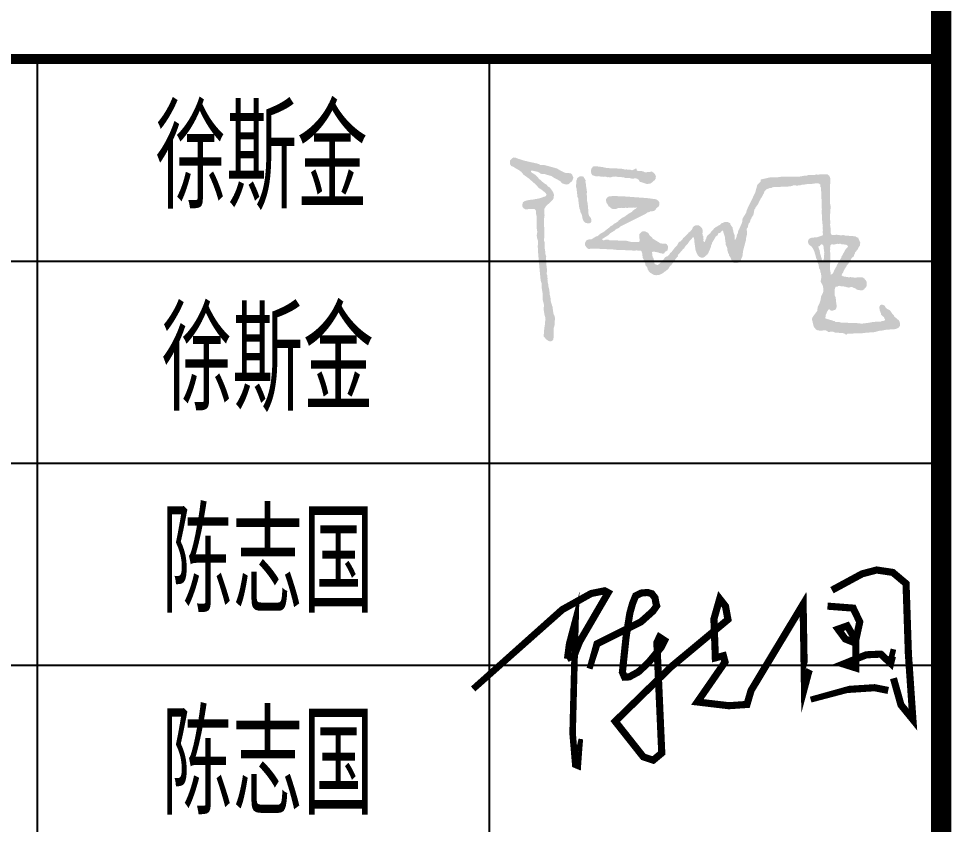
# Model space of a CAD drawing. Extents: x 39560 to 217760, y -140239 to 277665.
# Drawn here: x 152794 to 157410, y -123726 to -119739 of the extents above; entities that cross this region are included whole.
import ezdxf

# ---------------------------------------------------------------- set-up
doc = ezdxf.new("R2010")
doc.units = 0
doc.header["$LTSCALE"] = 1000
doc.header["$MEASUREMENT"] = 0
doc.linetypes.add('CENTERX2', pattern=[4, 2.5, -0.5, 0.5, -0.5])
doc.layers.add('PUB_TITLE', color=4, linetype='Continuous')
doc.styles.add('TSSD_REIN', font='Tssdeng.shx', dxfattribs={"width": 0.7, "oblique": 10, "bigfont": 'hztxt.shx'})

# ---------------------------------------------------------------- blocks, each defined once
blk = doc.blocks.new('A$C79942E48')
at = {"const_width": 25}
for points in [[(1265.8, 632.7), (1371.8, 690.1), (1422.7, 703.4), (1479.1, 695), (1525.7, 655.7), (1533.9, 408.7), (1549.7, 178.9), (1507.9, 230.3), (1481.5, 323.8)], [(1250.3, 576.7), (1340.2, 569.8), (1363.3, 521.4), (1347.2, 447.6), (1312.6, 461.4), (1287.2, 496), (1319.5, 507.5), (1349.2, 456.9), (1349.5, 360), (1305.7, 373.8), (1386.4, 406.1), (1437.1, 408.4), (1471.7, 376.1), (1480.9, 413), (1488.1, 411.2)]]:
    blk.add_lwpolyline(points, dxfattribs=at)
for points in [[(7.6, 286.3, 23, 25, 0), (320.4, 564.7, 25, 25, 0), (421.7, 621.1, 25, 25, 0), (468.7, 630.5, 25, 25, 0), (481, 624, 25, 25, 0), (381.2, 452.6, 25, 25, 0), (363.1, 407.1, 25, 25, 0), (336.3, 391.9, 25, 25, 0)], [(336.3, 391.9, 21, 23, 0), (344.3, 444.7, 23, 23, 0), (366.7, 529.3, 23, 23, 0), (366.7, 529.3, 23, 23, 0), (356.4, 131.1, 23, 23, 0), (363.5, 47.2, 23, 23, 0), (365.8, 20.6, 23, 23, 0), (374.7, 16.9, 23, 23, 0), (378.2, 66.9, 23, 23, 0), (378.2, 66.9, 23, 23, 0)], [(415.9, 357.5, 21, 25, 0), (442.1, 444.7, 25, 25, 0), (538, 492.6, 25, 25, 0), (596.2, 521.7, 25, 25, 0), (638.4, 559.5, 25, 25, 0), (648, 573.4, 25, 25, 0), (651.1, 577.8, 25, 25, 0), (649.1, 584.7, 25, 25, 0), (645.2, 606.2, 25, 25, 0), (633.9, 620.4, 25, 25, 0), (619, 624.6, 25, 25, 0), (596.3, 622.5, 25, 25, 0), (577.6, 613, 25, 25, 0), (566.6, 586.1, 25, 25, 0), (557.1, 552.1, 25, 25, 0), (549.6, 504.8, 25, 25, 0), (543.7, 466.9, 25, 25, 0), (535, 383.8, 25, 25, 0), (531, 345, 25, 25, 0), (538.6, 327.7, 25, 25, 0), (554.9, 328.6, 25, 25, 0), (586.6, 345.8, 25, 25, 0), (621.9, 378.3, 25, 25, 0), (667.2, 432.6, 25, 25, 0), (679, 456.1, 25, 25, 0), (660.9, 467.9, 25, 25, 0), (651.8, 448.9, 25, 25, 0), (665.1, 149.5, 25, 25, 0), (669, 61.5, 25, 25, 0), (639, 36.6, 25, 25, 0), (604.3, 48.2, 25, 25, 0), (505.8, 172.7, 25, 25, 0), (699.8, 362.2, 25, 25, 0), (873.6, 506.9, 25, 25, 0), (901.1, 529.8, 25, 25, 0), (892.5, 576.4, 25, 25, 0), (872.2, 602.4, 25, 25, 0), (851.9, 531.5, 25, 25, 0), (856.3, 412.9, 25, 25, 0), (856.9, 395.3, 25, 25, 0), (885.2, 402.7, 25, 25, 0), (891, 381, 25, 25, 0), (794, 240.7, 25, 25, 0), (854.8, 233.4, 25, 25, 0), (904.2, 227.6, 25, 25, 0), (967.8, 232, 25, 25, 0), (982.3, 281.2, 25, 25, 0), (1164.7, 583.6, 25, 25, 0), (1169.5, 291.3, 25, 25, 0), (1184.6, 347.6, 25, 25, 0), (1187.8, 354.1, 25, 25, 0)], [(1191.2, 249, 21, 23, 0), (1323.1, 284.7, 25, 25, 0), (1415.3, 290.7, 25, 25, 0), (1463.2, 281, 25, 25, 0)], [(378.2, 66.9, 23, 16, 0), (385.3, 110.9, 3.2, 3.2, 0)]]:
    blk.add_lwpolyline(points, format="xyseb")
blk = doc.blocks.new('12131231')
at = {"linetype": 'CENTERX2'}
h = blk.add_hatch(color=256, dxfattribs=at)
h.dxf.hatch_style = 1
h.paths.add_polyline_path([(106503.5, 29241.9), (106506.3, 29244.7), (106509, 29246.1), (106511.7, 29246.6), (106514.9, 29245.9), (106517.6, 29245.3), (106520.4, 29245.3), (106523.3, 29245.6), (106525.3, 29245.9), (106528.2, 29246.9), (106532.2, 29247.4), (106535.3, 29247.7), (106537.4, 29248.9), (106539.6, 29248.9), (106542.4, 29248.5), (106544.9, 29248.1), (106546.6, 29248.5), (106548.4, 29249.1), (106549.5, 29249.5), (106551.2, 29249.8), (106553.1, 29249.8), (106553.8, 29249.1), (106554.5, 29248.5), (106555.6, 29247.5), (106557.8, 29247.1), (106559.6, 29247.1), (106560.8, 29246.8), (106562.1, 29246.5), (106563.8, 29246.8), (106564.8, 29246.6), (106565.9, 29246.2), (106567.3, 29246.1), (106568.3, 29246.4), (106569.1, 29246.1), (106570.3, 29245.8), (106571.8, 29245.6), (106572.9, 29245.2), (106574.9, 29244.9), (106576.5, 29245.1), (106577.9, 29244.8), (106579, 29244.5), (106581.1, 29244.4), (106581.8, 29244), (106583, 29243.6), (106583.5, 29243.1), (106585.6, 29241.8), (106586.9, 29241.1), (106587.6, 29239.4), (106588.4, 29237.7), (106589.7, 29235.8), (106589.6, 29234), (106588.3, 29231.9), (106582.5, 29226.1), (106578.9, 29222.5), (106575.2, 29215.8), (106572.6, 29211.1), (106570.1, 29206.5), (106567.5, 29201.8), (106565.2, 29197.7), (106563, 29193.6), (106559.9, 29188.1), (106556.8, 29182.5), (106556.5, 29179.6), (106555.5, 29177), (106553.7, 29175.2), (106552.9, 29173.1), (106551.7, 29171.1), (106550.9, 29169.1), (106550.3, 29167.4), (106549.6, 29165.6), (106547.6, 29163.5), (106545.6, 29161.5), (106544.7, 29158.9), (106544.2, 29157.5), (106542.9, 29156.5), (106541.7, 29154.2), (106540.1, 29151.6), (106538.6, 29148.9), (106537.2, 29146.4), (106535.9, 29144.3), (106535.9, 29142.9), (106535, 29142), (106534.4, 29140.4), (106533.9, 29138.8), (106533.8, 29137.4), (106533, 29136.1), (106532.3, 29134.8), (106531.6, 29133.6), (106530.3, 29132.4), (106529.1, 29131.3), (106528.4, 29129.6), (106527.7, 29128.2), (106526.9, 29126.4), (106526.2, 29124.7), (106525.2, 29122.5), (106524.7, 29121.4), (106524.3, 29120.5), (106522.8, 29120), (106522.4, 29119.2), (106521.6, 29117.5), (106521.1, 29116.4), (106520.8, 29114.8), (106520.5, 29113.6), (106519.8, 29112.6), (106519.4, 29111.3), (106518.9, 29109.8), (106518.4, 29108.5), (106517.7, 29107.3), (106517.1, 29106.3), (106517.1, 29105.1), (106517.1, 29104.2), (106516.3, 29103.3), (106515.6, 29102.4), (106514.7, 29101.4), (106513.3, 29101.1), (106511.9, 29100.9), (106510.7, 29100.1), (106509.5, 29099.2), (106508.7, 29098.1), (106507.9, 29097.5), (106507.2, 29096.9), (106506.2, 29096.1), (106505.3, 29096.1), (106504.4, 29096.5), (106504.1, 29097.2), (106504.1, 29099.2), (106504.1, 29100.9), (106505.1, 29102.6), (106505.1, 29104.7), (106505.1, 29106.7), (106503.9, 29108.7), (106503.1, 29110.2), (106502.8, 29111.6), (106502.2, 29113.5), (106502.2, 29116.7), (106501.8, 29119.7), (106501.8, 29122.1), (106501.2, 29125.2), (106501.2, 29128.2), (106501.2, 29131), (106501.2, 29133.8), (106500.9, 29135.9), (106501.4, 29137.8), (106501.4, 29139.4), (106501.8, 29140.8), (106501.8, 29144.2), (106500.7, 29147.4), (106501.2, 29149.4), (106501.8, 29152), (106502.4, 29153.4), (106501.9, 29155.7), (106501.4, 29158.3), (106500.9, 29161), (106501.3, 29162.7), (106502.6, 29164.5), (106503.1, 29166.5), (106502.7, 29168.4), (106502.7, 29170.2), (106502.7, 29173.1), (106503.2, 29175), (106502.7, 29177.1), (106502.1, 29179.5), (106502.5, 29181.4), (106502.8, 29183.1), (106502.5, 29184.5), (106502.5, 29186.4), (106502.8, 29188.1), (106502.6, 29190.3), (106502.6, 29192.5), (106502.6, 29196.3), (106503.2, 29199.3), (106503.2, 29203.2), (106501.8, 29205.5), (106502.1, 29208.3), (106501.5, 29211.4), (106501, 29213.9), (106501.4, 29215.7), (106501, 29218), (106502.3, 29220.6), (106502.1, 29223.6), (106502.1, 29225), (106501.2, 29228.8), (106502.1, 29231.3), (106502.9, 29233.4), (106503.3, 29235.6), (106503.3, 29236.6), (106503, 29237.7), (106502.8, 29238.6), (106502.5, 29240.4), (106502.9, 29241)], flags=16)
h.paths.add_polyline_path([(106451.6, 29239), (106450.6, 29238.3), (106449.6, 29237.7), (106448.1, 29237.3), (106447.3, 29237.1), (106446.5, 29236.5), (106446, 29236.1), (106445.4, 29236.3), (106444.3, 29236.3), (106443.8, 29235.2), (106443.8, 29234), (106443.7, 29232.8), (106444.3, 29231.5), (106444.5, 29230.1), (106444.9, 29228.6), (106445.2, 29227.2), (106446.1, 29225.9), (106446.8, 29224.2), (106447.2, 29222.1), (106447.9, 29220.4), (106448.7, 29219.3), (106449.3, 29217.9), (106449.3, 29216.8), (106450, 29215.2), (106450.6, 29214.1), (106450.3, 29212.4), (106450.3, 29211), (106450.8, 29209.6), (106451.1, 29207.2), (106451.1, 29205.6), (106451.6, 29204.3), (106452, 29201.9), (106452.4, 29200.6), (106452.7, 29199.5), (106453.6, 29197.7), (106453.9, 29196), (106454.5, 29193.6), (106455.1, 29192.1), (106455.7, 29190.5), (106456.2, 29189.4), (106456.6, 29187.5), (106456.9, 29185.9), (106457.2, 29184.1), (106457.6, 29182.2), (106458.3, 29180.7), (106458.4, 29179.2), (106459.3, 29177.5), (106459.9, 29176.3), (106460.2, 29175.2), (106460.2, 29173.5), (106460.6, 29171.2), (106461.2, 29169.9), (106461.7, 29168.8), (106462.5, 29168.2), (106463, 29166.8), (106463, 29165.7), (106464.2, 29165.2), (106465.1, 29164.9), (106465.9, 29165.2), (106466.5, 29165.8), (106467.3, 29166.6), (106468.1, 29168.3), (106468.8, 29170.5), (106469.9, 29172.8), (106470.3, 29174.8), (106470.9, 29176), (106471.5, 29177.2), (106471.4, 29178.9), (106471.7, 29180.5), (106472, 29181.7), (106472, 29183.1), (106471.5, 29185.2), (106471.3, 29186.7), (106471.3, 29188.2), (106471.6, 29189.9), (106471.3, 29191.9), (106471.3, 29193.1), (106472.3, 29194.7), (106472.5, 29196.3), (106472.2, 29198.2), (106471.7, 29200.4), (106472.4, 29202.2), (106472.6, 29204.8), (106472.3, 29206), (106472.5, 29207.9), (106472.2, 29210.3), (106471.6, 29212.3), (106471.3, 29214.6), (106471.3, 29216.8), (106470.9, 29218.6), (106470.9, 29220.4), (106470.5, 29222.4), (106470.3, 29224.6), (106470.5, 29226.8), (106469.8, 29229.3), (106469.3, 29230.5), (106469.9, 29231.8), (106469.6, 29234.3), (106469.4, 29235.7), (106468, 29237.9), (106467.6, 29240.2), (106466.2, 29242.2), (106464.9, 29243.8), (106464.1, 29244.6), (106463.1, 29245.6), (106461.8, 29246.4), (106460, 29246.6), (106458.4, 29246.3), (106456.7, 29246), (106455.5, 29244.7), (106454.3, 29243.8), (106453.2, 29242.6), (106452.4, 29241.7), (106452, 29240.2)], flags=16)
h.paths.add_polyline_path([(105394.3, 29452.9), (105392, 29467.6), (105397.2, 29477), (105406.2, 29483), (105422.5, 29484.9), (105434.9, 29484.9), (105449.1, 29484.9), (105461.7, 29483), (105479, 29483.6), (105501.7, 29482), (105519.8, 29480.7), (105536.1, 29479.5), (105554.4, 29478.2), (105576, 29476.6), (105597, 29475.1), (105621.9, 29471.7), (105623.9, 29471.4), (105639.8, 29469.3), (105651.2, 29462.2), (105656.9, 29453.4), (105656.9, 29442.2), (105653, 29433.6), (105645.4, 29427.6), (105641.4, 29424.5), (105639, 29419.4), (105634.5, 29414), (105628.5, 29411.3), (105618.4, 29409.3), (105611.6, 29409.3), (105606.2, 29405.8), (105598.3, 29404.4), (105589.4, 29397.8), (105572.2, 29389.2), (105557.6, 29381.9), (105540.3, 29373.2), (105527.8, 29367), (105514.7, 29360.5), (105503.2, 29354.7), (105492.5, 29349.4), (105478.3, 29342.3), (105465.9, 29336.1), (105457, 29327.7), (105444.1, 29322.4), (105435.5, 29314.4), (105423.9, 29307.5), (105414.2, 29301.7), (105404.7, 29292), (105395.1, 29286), (105386.3, 29280.6), (105379, 29276), (105373.9, 29272.9), (105373.9, 29268.7), (105380.8, 29265.4), (105391.8, 29269.4), (105403.7, 29269.4), (105409.6, 29266.7), (105416.6, 29266.7), (105428.8, 29266.7), (105443.7, 29266.7), (105457, 29264.4), (105474.2, 29264.4), (105492, 29264.4), (105502.6, 29261.8), (105515.2, 29258.6), (105527.5, 29258.6), (105538.7, 29258.6), (105549.6, 29258.6), (105556.3, 29258.6), (105559.2, 29261.4), (105559.2, 29264.7), (105558.6, 29272), (105557.8, 29280.6), (105557, 29289.3), (105557, 29295.5), (105563.5, 29302.8), (105568.8, 29308.6), (105576.8, 29311.4), (105584.7, 29311.4), (105594, 29306.7), (105601, 29303.2), (105605.6, 29295.5), (105609.4, 29289), (105616.2, 29284.2), (105625.1, 29274), (105635.7, 29267.4), (105639.8, 29264.8), (105647.6, 29259.9), (105652.4, 29257), (105660.1, 29252.1), (105669.4, 29250.2), (105679.7, 29250.2), (105686.4, 29250.2), (105693.3, 29246.8), (105696.6, 29241.2), (105700.2, 29235.2), (105700.2, 29227), (105697.3, 29222.7), (105697.3, 29216.7), (105691, 29212.7), (105686.7, 29210), (105686, 29209.6), (105683.4, 29208.1), (105683.5, 29204.9), (105682.3, 29203.4), (105679.7, 29202.2), (105678, 29200), (105674.4, 29200), (105668.7, 29201.2), (105661.5, 29202.6), (105656.3, 29203.7), (105652.5, 29205.5), (105649.5, 29207), (105645.8, 29207), (105641.3, 29208), (105638.2, 29208.6), (105635.2, 29209.2), (105632.5, 29209.2), (105629, 29209.2), (105625.9, 29209.2), (105623.8, 29209.2), (105621.3, 29207.7), (105620.3, 29207.1), (105620.3, 29203.7), (105621.4, 29201.3), (105621.4, 29197.8), (105621.4, 29195.5), (105622.3, 29193.3), (105622.3, 29190.7), (105622.3, 29188.4), (105624.4, 29185.6), (105623.5, 29183.8), (105625.6, 29180.1), (105628.2, 29177), (105628.2, 29173.7), (105629.5, 29169.3), (105631.7, 29166.1), (105630.7, 29162.6), (105631.4, 29159.2), (105631.4, 29156.3), (105632, 29153.6), (105633.6, 29151.4), (105633.6, 29149.4), (105635.9, 29148.2), (105639, 29146.5), (105640.8, 29145.6), (105643.9, 29145.6), (105646.1, 29143.4), (105647.6, 29143.4), (105649.4, 29144.7), (105652.2, 29146.5), (105656.1, 29149), (105657.8, 29151.4), (105660.6, 29154.3), (105664.3, 29156.9), (105666.2, 29160), (105668, 29162.9), (105669.9, 29166.1), (105672.7, 29167.6), (105675.5, 29169.2), (105677.1, 29170.1), (105678.4, 29172.4), (105679.2, 29173.8), (105680.6, 29176.2), (105682.7, 29180.1), (105686.8, 29183), (105690, 29185.2), (105694.5, 29186.7), (105697.8, 29187.7), (105700.2, 29190.4), (105703.9, 29193.2), (105706.2, 29196.7), (105707.7, 29199), (105710, 29202.5), (105713, 29205.5), (105714.8, 29207.2), (105720.5, 29213), (105723.9, 29216.5), (105726.3, 29220.5), (105729.5, 29223.9), (105730.7, 29228), (105735.6, 29232.5), (105738.9, 29235.6), (105741.4, 29237.9), (105743.6, 29239.9), (105745.6, 29243.5), (105748.6, 29248.7), (105750.4, 29251.8), (105751.6, 29255.3), (105753.8, 29257), (105756.7, 29259.2), (105760.2, 29260.5), (105762.3, 29263.1), (105769.6, 29269.4), (105772.2, 29273), (105773.9, 29277.2), (105777.6, 29279.8), (105781, 29282.2), (105783.4, 29285.2), (105788.8, 29290.1), (105793.4, 29294.5), (105797.1, 29297.9), (105799.6, 29301.6), (105801.3, 29304.1), (105809, 29309.5), (105812.8, 29314.1), (105815.3, 29317.2), (105819.7, 29322.5), (105821.2, 29327.9), (105821.9, 29330.1), (105825.2, 29333.4), (105829.3, 29337.4), (105834, 29338.3), (105836.3, 29341), (105841.3, 29341), (105847.2, 29341), (105851.3, 29341), (105854, 29338.8), (105856.7, 29336.7), (105860.8, 29333.5), (105864.1, 29329), (105867.9, 29325.8), (105868.6, 29322.9), (105869.9, 29320.4), (105871.2, 29314.8), (105871.2, 29309.7), (105871.2, 29305.7), (105870, 29301.6), (105870, 29298.3), (105871.4, 29294), (105871.4, 29290.4), (105873.9, 29286.2), (105873.9, 29282.7), (105873.9, 29279.8), (105873.9, 29277.3), (105874.6, 29273.8), (105875.1, 29270.8), (105875.1, 29267.8), (105874.3, 29264.4), (105876.1, 29261.8), (105876.7, 29259), (105878.3, 29258.3), (105880.6, 29257.6), (105881.2, 29259.7), (105884.3, 29263.7), (105885.2, 29269.6), (105889.5, 29277.3), (105889.5, 29280.9), (105892.7, 29286.4), (105895.3, 29290.8), (105898.7, 29292.7), (105901.1, 29294.9), (105907.9, 29301.2), (105914.2, 29310.5), (105918.2, 29314.5), (105924.4, 29320.7), (105926.9, 29325.6), (105931.6, 29327.7), (105936.9, 29331.9), (105946.1, 29337.1), (105952, 29340.4), (105957.5, 29343.4), (105962.7, 29348.3), (105966.1, 29351.4), (105971.1, 29351.4), (105974, 29354.3), (105977.6, 29356), (105991.9, 29357.7), (106003.2, 29352.5), (106008.6, 29350), (106008.6, 29343.9), (106012, 29339.1), (106016.7, 29332.5), (106019.5, 29328.5), (106019.5, 29322.2), (106021.8, 29316.1), (106023.5, 29311.9), (106023.5, 29305), (106025.4, 29300.4), (106029.3, 29291.1), (106029.3, 29284.7), (106029.3, 29280.5), (106029.3, 29274.3), (106029.3, 29269.7), (106031.1, 29267.6), (106033.8, 29272.2), (106037.1, 29277.8), (106039.2, 29286.8), (106040.9, 29294), (106044.3, 29299.1), (106046.1, 29307.9), (106047.4, 29313.7), (106051.4, 29320.7), (106059.6, 29339.4), (106066, 29353.8), (106067.3, 29363.8), (106068.8, 29374.8), (106074, 29383.2), (106081.4, 29395.1), (106086.2, 29402.8), (106089.4, 29416.4), (106096.5, 29431.1), (106102.4, 29443.5), (106108.2, 29455.7), (106113.2, 29465.7), (106121.2, 29482), (106126.1, 29491.9), (106130.5, 29500.7), (106136.4, 29521.9), (106138.5, 29529.7), (106141.7, 29541.3), (106152.5, 29551.4), (106158.3, 29556.9), (106158.3, 29567), (106179.3, 29571.8), (106186.2, 29573.4), (106203.6, 29577.4), (106218, 29577.4), (106236.9, 29577.4), (106266, 29581.6), (106282.6, 29581.6), (106297.1, 29581.6), (106310.6, 29581.6), (106324.5, 29581.6), (106345.5, 29581.6), (106351.4, 29581.6), (106365.9, 29584.3), (106376.1, 29586.2), (106386.3, 29586.2), (106394.1, 29589.4), (106407.7, 29589.4), (106417.2, 29589.4), (106424.4, 29589.4), (106432.2, 29592.2), (106443.6, 29590.5), (106453.4, 29593.2), (106463.9, 29593.2), (106471.3, 29593.2), (106480.9, 29593.2), (106488.9, 29593.2), (106492.1, 29589), (106496.9, 29587.1), (106498.6, 29582.9), (106500.5, 29578.3), (106503.4, 29570.9), (106503.4, 29563), (106503.4, 29558.5), (106503.4, 29551.1), (106502.1, 29546.1), (106500.6, 29540.5), (106500.6, 29535.7), (106500.6, 29530.4), (106500.6, 29526.8), (106500.6, 29518.9), (106500.6, 29512), (106500.6, 29506.7), (106500.6, 29502.5), (106500.9, 29486.7), (106500.9, 29478.8), (106500.9, 29468.1), (106500.9, 29452.6), (106504, 29435.4), (106504, 29424.4), (106502.3, 29413.3), (106502.3, 29404.7), (106502.3, 29400.1), (106501.2, 29391.5), (106501.2, 29383.7), (106501.2, 29377.1), (106501.2, 29372.9), (106501.2, 29369.4), (106502.5, 29363), (106502.5, 29357.6), (106502.5, 29350.4), (106501.1, 29342.9), (106502.7, 29339), (106502.7, 29331), (106504.1, 29326.9), (106504.4, 29321.5), (106504.4, 29317.7), (106504.4, 29312.6), (106504.4, 29309.3), (106504.4, 29304.4), (106504.4, 29301.7), (106506.1, 29298.5), (106507.8, 29295.7), (106509.2, 29293.1), (106514.1, 29293.1), (106516.6, 29291.9), (106521.6, 29291.9), (106524.2, 29292.4), (106532.2, 29294.1), (106536.5, 29294.1), (106540.1, 29292.3), (106545, 29293.1), (106548.9, 29291.6), (106554.2, 29291.6), (106568, 29291.7), (106576.9, 29289.5), (106583.3, 29289.5), (106589.1, 29289.5), (106596.5, 29287.9), (106606, 29287.9), (106611.6, 29287.2), (106621.1, 29286.1), (106628.5, 29285.2), (106631.1, 29282.4), (106637.5, 29279.8), (106640.7, 29278.5), (106642.6, 29274.1), (106643.7, 29271.5), (106645.2, 29268), (106646.4, 29265.2), (106647.8, 29261.6), (106648.6, 29259.9), (106651.5, 29253), (106649.9, 29249.5), (106649.9, 29245.5), (106649.9, 29243.3), (106649.9, 29241.1), (106646.3, 29236.5), (106643.2, 29232.6), (106641.2, 29228.3), (106639.2, 29223.8), (106637.8, 29220.8), (106634.4, 29218.1), (106632.9, 29215.1), (106628.4, 29209.7), (106625.3, 29205.9), (106625.3, 29201.8), (106622.4, 29198.9), (106620.2, 29191.4), (106619, 29187.2), (106615.6, 29184.4), (106612, 29181.4), (106608, 29178.2), (106605.8, 29173.9), (106603.4, 29169.3), (106601.7, 29166), (106598.6, 29160.2), (106596.7, 29156.5), (106593, 29152), (106589.4, 29147.6), (106584, 29141.2), (106582.2, 29136.6), (106578, 29131.4), (106575.1, 29126.1), (106572.1, 29120.5), (106570.1, 29116.8), (106567.6, 29112.1), (106565.6, 29106.1), (106562.7, 29103.2), (106560.8, 29101.3), (106560.8, 29098.3), (106559.2, 29096.3), (106558.1, 29094.9), (106558.1, 29092.7), (106561.1, 29090.8), (106565.3, 29088.2), (106570.9, 29086.9), (106576.4, 29086.9), (106583.6, 29084.1), (106589.3, 29084.1), (106597.2, 29082.8), (106602.4, 29084.3), (106609.3, 29082.9), (106616.7, 29082.9), (106619.8, 29080.7), (106627.5, 29080.7), (106634.1, 29082.7), (106640.3, 29082.7), (106646.9, 29082.7), (106654, 29082.7), (106659.3, 29083.8), (106665.5, 29081), (106671.1, 29077), (106674.9, 29072.2), (106677.4, 29069.1), (106680.3, 29065.4), (106681.7, 29061.5), (106682.8, 29058.3), (106682.8, 29055.6), (106682.8, 29052.1), (106682.8, 29044.8), (106681.3, 29038.6), (106680.3, 29034.5), (106677.1, 29031.9), (106674.5, 29029.9), (106672.3, 29027.8), (106671.2, 29025.2), (106670.3, 29023.1), (106665.7, 29021.7), (106662.1, 29018.7), (106654.6, 29018.7), (106651, 29018.7), (106645.5, 29020.3), (106639.5, 29020.3), (106636.5, 29022.2), (106632.9, 29022.2), (106628.8, 29026.6), (106622.8, 29029.3), (106613.7, 29033.5), (106609.7, 29035.3), (106603.4, 29035.3), (106601, 29034.1), (106594, 29032), (106588.6, 29033.3), (106583.6, 29034.4), (106580.1, 29035.2), (106577.6, 29036.9), (106573.2, 29036.9), (106569, 29037.9), (106565.8, 29037.9), (106562.5, 29037.9), (106559.6, 29037.9), (106553.9, 29039.5), (106550.8, 29040.4), (106547.4, 29041.4), (106544.9, 29039.5), (106541.5, 29039.5), (106539.3, 29037.6), (106536.5, 29037.6), (106533.5, 29037.6), (106530.9, 29037.6), (106528.7, 29035.3), (106527.5, 29031.9), (106526.5, 29029.3), (106525.8, 29027.2), (106524.1, 29022.4), (106524.1, 29014.6), (106524.1, 29010.5), (106524.1, 29002.3), (106524.1, 28994.1), (106526.1, 28989.8), (106529.5, 28982.4), (106530, 28975.6), (106530.6, 28967.9), (106530.6, 28963.7), (106531.9, 28957.5), (106531.9, 28952.3), (106534, 28946.7), (106534, 28943.2), (106534, 28941.5), (106534, 28935.4), (106531.7, 28930.3), (106529.4, 28925.4), (106528.2, 28922.9), (106523.2, 28921.1), (106517.9, 28919.2), (106510.7, 28917.7), (106507.1, 28917.7), (106502.2, 28920.3), (106501, 28922.9), (106497.3, 28924.4), (106495.1, 28924.4), (106493.1, 28922.6), (106489.6, 28917), (106487.3, 28913.4), (106484.4, 28906.5), (106482.3, 28901.7), (106479.6, 28895.2), (106479.6, 28888.8), (106478, 28884.2), (106478.2, 28882.5), (106478.8, 28879.3), (106486.8, 28876.9), (106492.1, 28875.4), (106500.5, 28873), (106511.2, 28869.9), (106518.2, 28866.7), (106524, 28866.7), (106528.4, 28862.3), (106536.4, 28862.3), (106544.7, 28862.6), (106551.4, 28860.1), (106560.8, 28858.1), (106570.3, 28858.1), (106583.2, 28857.9), (106590, 28857.9), (106596.2, 28856.3), (106605.9, 28856.3), (106614.8, 28856.3), (106625.4, 28856.3), (106635.1, 28856.3), (106647.8, 28854.9), (106658.8, 28853.7), (106670.5, 28855.2), (106685.9, 28857.1), (106696.9, 28858.5), (106711.1, 28861.5), (106724.3, 28862.8), (106734, 28863.9), (106744, 28863.9), (106751.5, 28863.9), (106757.2, 28866.2), (106764, 28866.2), (106770, 28869.1), (106774, 28871), (106774, 28875.1), (106770.9, 28879.2), (106768.3, 28886.1), (106761.5, 28890.4), (106757, 28895), (106753.1, 28898.9), (106753.1, 28905.6), (106751.5, 28907.8), (106749.1, 28915.9), (106746.8, 28919.8), (106746.8, 28926.1), (106745, 28931.5), (106745, 28936.2), (106748.7, 28943.1), (106752.2, 28946.7), (106758.6, 28948), (106764.6, 28945.8), (106769.7, 28944), (106773.1, 28940.1), (106775, 28935.9), (106779.3, 28931.5), (106784.2, 28926.6), (106789.3, 28924.2), (106794.8, 28921.5), (106800.8, 28915.9), (106803.6, 28911.7), (106808.4, 28904.3), (106813.4, 28898.4), (106819, 28892), (106819, 28887.9), (106824.7, 28884.3), (106829.6, 28881.1), (106833.6, 28876.6), (106840, 28872.1), (106842.6, 28868.6), (106845.7, 28862.3), (106847.8, 28855.8), (106847.8, 28852.2), (106847.8, 28844.6), (106844.3, 28838.5), (106838.4, 28832.9), (106831.5, 28829.2), (106826.6, 28828), (106820.9, 28826.6), (106814.3, 28824.9), (106807, 28824.9), (106796.8, 28824.9), (106790.9, 28823.4), (106784.8, 28823.4), (106776.8, 28823.4), (106769.1, 28821.7), (106763.7, 28820.6), (106756.6, 28819), (106748.9, 28819), (106740.1, 28816.8), (106732.1, 28814.8), (106722.6, 28812.3), (106708.2, 28810.1), (106697, 28810.1), (106687.9, 28808.6), (106677.3, 28808.6), (106665.9, 28807.1), (106653.2, 28805.4), (106640.9, 28806.4), (106630.8, 28806.4), (106621.9, 28806.4), (106614.2, 28804.6), (106606.9, 28804.6), (106600.3, 28804.6), (106594.5, 28804.6), (106588.1, 28804.6), (106586.2, 28802.7), (106582.8, 28799.3), (106577.5, 28800.4), (106575.1, 28803.4), (106568.1, 28806.3), (106559.9, 28808), (106548.6, 28808), (106537.1, 28809.4), (106528.1, 28809.4), (106522, 28811.2), (106515.6, 28814.6), (106508.9, 28814.6), (106499.5, 28812.9), (106492.6, 28812.9), (106487.7, 28816.3), (106483.7, 28819.1), (106478.6, 28820.9), (106470.1, 28820.9), (106465.2, 28819.8), (106454.3, 28818.4), (106446.4, 28820), (106438.5, 28821.7), (106431.4, 28825.5), (106427.6, 28830), (106422.3, 28836.2), (106418.9, 28846.1), (106416.3, 28857), (106414.2, 28866.1), (106411.2, 28873.7), (106413.6, 28882.9), (106418.8, 28891.4), (106424.4, 28898.6), (106430, 28906.3), (106434.7, 28912.7), (106438.8, 28918.3), (106438.8, 28924.5), (106439.7, 28931), (106440.3, 28935.7), (106443.3, 28943.5), (106448.1, 28951.6), (106451.4, 28961.6), (106454.3, 28970.5), (106455.7, 28978.2), (106456.4, 28986.5), (106459, 28991.6), (106462.4, 28998.5), (106466.5, 29006.6), (106468, 29014.4), (106468, 29021.9), (106468, 29029.9), (106466.2, 29035.9), (106465.1, 29043.2), (106462.2, 29048.4), (106459.7, 29053.1), (106456.7, 29057.3), (106455, 29061), (106455, 29066), (106456.4, 29071), (106457.4, 29077.4), (106457.7, 29085), (106458, 29092.2), (106456.1, 29097.5), (106456.1, 29103.6), (106454.4, 29107.9), (106452.5, 29112.5), (106452.5, 29117.4), (106451.3, 29121.4), (106449.5, 29124.2), (106447.1, 29129.2), (106447.1, 29133.8), (106445.7, 29138.5), (106445.7, 29144.8), (106443, 29148.4), (106441.6, 29152.6), (106439.9, 29158), (106438.9, 29163.3), (106437.9, 29168.7), (106436.4, 29171.9), (106434.9, 29175), (106432.2, 29178.1), (106431.1, 29184.8), (106430.1, 29190.8), (106427.9, 29196.5), (106425.8, 29201.7), (106424.2, 29209.4), (106421.9, 29215.8), (106418.8, 29220.1), (106416.5, 29225.7), (106412.4, 29232.3), (106409, 29236.4), (106405.5, 29239), (106402.5, 29240.5), (106399.6, 29243.6), (106395.8, 29247.7), (106393.5, 29253), (106392.4, 29257.5), (106392.4, 29262.6), (106393.9, 29268.3), (106397.6, 29272.8), (106403.6, 29276.7), (106410.4, 29278.8), (106416, 29279.5), (106422.1, 29280.2), (106426.3, 29280.2), (106434.1, 29280.2), (106440.8, 29282.5), (106448.5, 29285), (106455, 29287.2), (106459.7, 29288.7), (106464.4, 29290.3), (106465.8, 29294.6), (106465.8, 29299.8), (106465, 29304.1), (106465, 29308.9), (106465.7, 29313.7), (106465.7, 29319), (106465.3, 29324.1), (106465.3, 29328), (106465.7, 29334.5), (106465, 29339.6), (106464.3, 29344.6), (106463.5, 29350.4), (106463.5, 29358.2), (106462.1, 29363.7), (106460.9, 29368.3), (106460.9, 29373.9), (106460.9, 29378.4), (106460.9, 29384.3), (106460.9, 29392.8), (106459.7, 29401.5), (106459.7, 29410.2), (106461.1, 29420.6), (106459.8, 29428.4), (106459.8, 29436.6), (106460.7, 29442.9), (106459.3, 29452.1), (106460.5, 29459.3), (106459.9, 29464.8), (106458.9, 29472.7), (106458.9, 29478.8), (106457.8, 29483.2), (106457.6, 29490.4), (106457.6, 29499.2), (106457.6, 29507.2), (106457, 29512.3), (106456.1, 29519), (106457, 29525.6), (106454, 29531), (106454, 29537.5), (106452.9, 29542.2), (106448.9, 29545.1), (106445.5, 29547.5), (106437.2, 29547.5), (106430.9, 29547.5), (106426.5, 29547.5), (106420.1, 29546.2), (106409.2, 29545.2), (106400.1, 29545.2), (106389.8, 29545.2), (106384.6, 29543.6), (106377.1, 29542.7), (106369.8, 29541.1), (106361.8, 29541.1), (106358.2, 29539.5), (106349.2, 29538.2), (106342.3, 29537.3), (106333.1, 29537.3), (106327.1, 29538.8), (106323.6, 29537.5), (106318.6, 29537.5), (106315.4, 29535.9), (106309.5, 29534.6), (106303.1, 29533.1), (106297.1, 29533.1), (106292.6, 29531.3), (106286.6, 29531.3), (106280.6, 29531.3), (106273.9, 29532.4), (106267.3, 29532.4), (106264.1, 29531.7), (106254.9, 29530.5), (106245.7, 29530.5), (106236, 29530.7), (106229.4, 29529.8), (106222.1, 29529.8), (106217.2, 29528.3), (106214.5, 29527.6), (106211.2, 29525.4), (106206.8, 29524.7), (106202.5, 29524.7), (106196.1, 29522.2), (106193.5, 29521.1), (106188.4, 29519.8), (106185.3, 29516.6), (106182.1, 29513.5), (106176.5, 29507.8), (106174.9, 29502.8), (106173.3, 29497.9), (106170.9, 29493.8), (106168.1, 29489.1), (106167, 29485.8), (106162.1, 29477.2), (106158.4, 29473.7), (106156.5, 29467.9), (106152.4, 29460.7), (106149.1, 29454.9), (106146.9, 29450.9), (106146.9, 29448.9), (106143.8, 29443.3), (106140.2, 29438.5), (106136.6, 29433.6), (106133, 29428.8), (106131.2, 29424), (106127.4, 29419), (106126.7, 29414.6), (106124.6, 29409.5), (106124.6, 29405.2), (106123.1, 29397.9), (106122.1, 29393.3), (106120.5, 29389), (106116.6, 29384.3), (106114.1, 29381.2), (106114.1, 29377.8), (106112.1, 29374), (106108.8, 29370.8), (106107.2, 29365.2), (106105.9, 29360.4), (106104.2, 29354.2), (106098.8, 29350.5), (106098.3, 29346.8), (106096.6, 29342.4), (106095.8, 29337.4), (106094.9, 29332.7), (106094.7, 29331.1), (106092.6, 29328.8), (106091.2, 29326.5), (106089.3, 29323.3), (106089.3, 29319.4), (106089.3, 29313.7), (106090.6, 29310.6), (106090.6, 29304.7), (106090.6, 29299.8), (106089.5, 29292.8), (106088.8, 29288), (106087.1, 29282.7), (106085.8, 29278.5), (106085.8, 29274.9), (106085.8, 29272), (106085.8, 29267), (106084.1, 29262.8), (106082.6, 29259), (106081.6, 29254.4), (106080.2, 29248.4), (106078.9, 29242.5), (106078.3, 29239.7), (106076.1, 29234.7), (106075.4, 29229.3), (106073.9, 29225.6), (106072.2, 29217.9), (106070.9, 29211.9), (106070.9, 29207.8), (106069.8, 29203), (106068.7, 29198.1), (106068.7, 29192.1), (106067.9, 29188.7), (106066.7, 29184.2), (106066.2, 29182.2), (106064.4, 29179), (106062.5, 29175.9), (106060.7, 29172.9), (106060.7, 29170.8), (106060.4, 29168.1), (106059.3, 29165.5), (106057.6, 29163.2), (106055.3, 29161.5), (106052.3, 29159.2), (106050.5, 29157.9), (106048, 29156), (106044.4, 29154.6), (106041, 29153.2), (106036.6, 29153.2), (106033.6, 29154.1), (106029.6, 29154.1), (106025.6, 29155), (106022.8, 29155.6), (106020.5, 29156.9), (106017.6, 29158.6), (106016.1, 29162), (106014.3, 29166.4), (106011.8, 29172.5), (106010, 29177.1), (106008.1, 29181.7), (106004.9, 29186.7), (106001.4, 29190.1), (106001.4, 29196.4), (105997.8, 29201.7), (105995.8, 29208.3), (105993.7, 29215.2), (105993.7, 29220.9), (105992.4, 29227.1), (105990.9, 29231.9), (105988.5, 29237), (105986.6, 29241), (105984.9, 29244.6), (105985.1, 29251.4), (105983.8, 29259.2), (105982.7, 29265.7), (105982.2, 29271.3), (105982.2, 29276.5), (105981.5, 29282.1), (105980.3, 29285.7), (105978.6, 29290.9), (105977.5, 29294.3), (105976.5, 29297.4), (105974.3, 29300.5), (105974.3, 29303.5), (105973, 29306.7), (105972.2, 29311.1), (105970.6, 29313.7), (105968.2, 29313.7), (105966.2, 29312.8), (105964.4, 29310.2), (105962.9, 29309.1), (105960.4, 29307.3), (105958.9, 29305.1), (105957.7, 29303.2), (105955.6, 29302.5), (105953.9, 29301.7), (105950.2, 29301.7), (105949.3, 29301.7), (105949.3, 29299.9), (105947.3, 29296.4), (105943.9, 29290.4), (105939.9, 29288.5), (105936.1, 29285.1), (105933.4, 29279.6), (105929.9, 29274.2), (105927.1, 29269.9), (105924.1, 29265.3), (105922.3, 29260.6), (105918.9, 29256.5), (105917.3, 29252.9), (105916.4, 29248.5), (105914.7, 29244.5), (105912.6, 29239.7), (105911.4, 29233.7), (105910.5, 29229), (105908.1, 29225), (105905.7, 29218.7), (105903.9, 29213.9), (105901.4, 29209.6), (105900, 29204.6), (105897.3, 29200.6), (105894.6, 29196.9), (105891, 29194.2), (105889, 29191.4), (105885.2, 29188.6), (105882.3, 29185.3), (105879.2, 29183.4), (105876.2, 29181.5), (105873.4, 29180.9), (105869.4, 29179.9), (105865.5, 29179.9), (105861.8, 29181.2), (105858, 29182.5), (105853.3, 29185.8), (105849.6, 29188.4), (105847, 29191.7), (105845, 29196.1), (105842.1, 29202.1), (105840, 29206.7), (105837, 29212.9), (105835.8, 29218.3), (105834.9, 29222.3), (105834.1, 29225.8), (105834.1, 29229.8), (105832.9, 29234.9), (105832.9, 29240.3), (105831.6, 29244.5), (105831.6, 29247.4), (105831.4, 29252.2), (105830.4, 29254.5), (105829.3, 29258.5), (105830.3, 29260.5), (105829.5, 29264.2), (105828.9, 29267), (105828.9, 29270.4), (105828, 29274.1), (105828, 29277.1), (105827.1, 29279.2), (105826.4, 29280.9), (105825.5, 29281.5), (105823.7, 29281.5), (105821.6, 29280.7), (105820.4, 29279), (105819, 29277.1), (105817.9, 29274.2), (105816.9, 29273.1), (105816, 29272.1), (105814.4, 29271.4), (105813.2, 29270), (105810.9, 29268.1), (105808.2, 29265.6), (105806.4, 29262.9), (105804.6, 29260.8), (105802.5, 29258.3), (105800.1, 29253.8), (105797.3, 29249.5), (105793.3, 29245.5), (105789.6, 29241.8), (105788.2, 29240.4), (105785.9, 29237.2), (105783.9, 29234.6), (105782, 29231.7), (105780.6, 29228.7), (105779.6, 29226.3), (105777.6, 29225.3), (105775.3, 29224.2), (105773.4, 29222.1), (105770.8, 29219.2), (105767.9, 29215.2), (105765.8, 29212.2), (105763.6, 29210.2), (105760.8, 29207.6), (105759.1, 29204.6), (105757.1, 29202.6), (105755.3, 29200.8), (105754.2, 29198.7), (105751.1, 29196.4), (105748.4, 29193.5), (105747.9, 29191.3), (105748.4, 29189.9), (105748.4, 29188), (105747.9, 29185.8), (105747.6, 29184.4), (105744.6, 29183), (105742.5, 29182), (105741.6, 29179.1), (105738.2, 29175.5), (105735.3, 29172.4), (105734.8, 29170.2), (105731.4, 29164.9), (105728.8, 29161), (105725.9, 29156.4), (105722.2, 29152.4), (105719.6, 29149.6), (105717.3, 29146.5), (105715.4, 29143.4), (105711, 29140.2), (105708.9, 29137.8), (105707.7, 29135.9), (105705.6, 29132.9), (105703.8, 29130.3), (105701.8, 29126.2), (105700.6, 29123.8), (105698.3, 29122.3), (105696.1, 29120.2), (105693.5, 29118.4), (105690, 29115.4), (105686.8, 29113.3), (105683.3, 29111.2), (105681, 29109.4), (105679.3, 29107.4), (105676.9, 29105.7), (105674.1, 29103.9), (105671.8, 29102.3), (105668.7, 29100.8), (105668.7, 29099.7), (105662.7, 29098.3), (105656.8, 29095.3), (105651.4, 29094), (105646.5, 29094), (105640.1, 29093.4), (105633.9, 29094.5), (105629.3, 29095.3), (105624.1, 29098.3), (105619.6, 29101), (105615.6, 29103.3), (105610.2, 29106.6), (105607.5, 29109.8), (105604.4, 29113.6), (105602, 29117.5), (105598.8, 29122.1), (105598.3, 29126.6), (105596.6, 29131.5), (105594.6, 29134.7), (105591.3, 29138.6), (105588.5, 29141.7), (105587.4, 29143.8), (105586.6, 29147.3), (105586.6, 29151.1), (105585.8, 29154.4), (105582.7, 29158.7), (105581.6, 29162.7), (105579.5, 29168.2), (105578.6, 29172.9), (105575.8, 29176.9), (105574.7, 29179.6), (105574.2, 29182.4), (105573.9, 29186.9), (105572, 29191.5), (105572, 29196.2), (105572, 29200.5), (105570.8, 29204), (105569.6, 29207.6), (105568.5, 29210.9), (105566.3, 29213.7), (105563.6, 29215.4), (105558.9, 29215.4), (105554.7, 29215.4), (105549.8, 29215.4), (105545.4, 29216), (105540.2, 29216), (105535, 29214.8), (105529.7, 29215.4), (105523.1, 29215.8), (105517.1, 29216.7), (105513.3, 29216.3), (105511.1, 29216.3), (105505.4, 29217.1), (105501.2, 29217.1), (105497.7, 29217.1), (105493.5, 29217.1), (105489.9, 29217.1), (105484.2, 29218), (105482.3, 29218), (105476.1, 29218), (105473.1, 29218), (105448.2, 29218.5), (105424.5, 29221.3), (105405.1, 29221.3), (105382.9, 29223.8), (105364.8, 29223.8), (105349.7, 29224.9), (105336.6, 29225.3), (105325, 29225.6), (105316.6, 29225.6), (105312.3, 29223.7), (105306.5, 29223.7), (105301.9, 29225), (105298.3, 29228.5), (105294.7, 29233.2), (105290.9, 29238.2), (105288.2, 29244.4), (105288.2, 29252.8), (105292.2, 29260), (105294.9, 29264.8), (105300.2, 29268.2), (105306.8, 29270.3), (105312.4, 29270.3), (105318.5, 29270.3), (105323.7, 29272.8), (105330, 29277.2), (105333.9, 29279.9), (105339.1, 29282.7), (105343.6, 29285.1), (105347.9, 29285.1), (105351.7, 29287.9), (105356.1, 29291.3), (105363.6, 29297.8), (105368.9, 29301.4), (105374.3, 29303.5), (105381.9, 29308.3), (105388.7, 29313.8), (105393.9, 29318.1), (105401.3, 29323.8), (105408.2, 29329.1), (105411.8, 29331.9), (105415, 29335.5), (105420.5, 29338.4), (105423.8, 29340.2), (105428.4, 29344.2), (105433.2, 29348.4), (105441.2, 29352.5), (105448.2, 29357.2), (105452.3, 29359.9), (105455.7, 29364.5), (105461, 29368.5), (105465.1, 29371.7), (105468.8, 29374.5), (105473.4, 29378), (105481.2, 29381.5), (105487.7, 29385.2), (105492.6, 29389.4), (105497.2, 29392.3), (105502.8, 29397.3), (105510.1, 29400.3), (105514.4, 29403.3), (105521.2, 29407.4), (105524.9, 29412.3), (105530.2, 29416.2), (105534.9, 29419.7), (105539.6, 29422), (105543.1, 29425.2), (105547.1, 29427.2), (105545.4, 29428.9), (105541.1, 29428), (105536.7, 29428), (105528.3, 29428.7), (105521.8, 29428), (105516.3, 29427.4), (105509.7, 29427.4), (105503.6, 29427.4), (105498.9, 29426.6), (105488.1, 29427.3), (105483.5, 29426.3), (105478.3, 29426.3), (105470, 29427.1), (105465.2, 29425.4), (105459.2, 29425.4), (105453.8, 29425.6), (105448.9, 29424.8), (105444.5, 29422), (105439.4, 29420.4), (105432, 29420.4), (105424.4, 29421.5), (105417.2, 29425.4), (105412.6, 29430.7), (105408, 29433.2), (105404.5, 29435.1), (105403.4, 29439.4), (105401.3, 29442.6), (105398.9, 29446.1), (105396.4, 29449.8)])
h.paths.add_polyline_path([(105318.6, 29614.8), (105317.6, 29611.2), (105317.7, 29608.2), (105318.4, 29604.3), (105319.8, 29598), (105320.9, 29594.5), (105322.8, 29591.5), (105325, 29589.2), (105326.7, 29587.6), (105331.8, 29586.2), (105333.5, 29585.5), (105338.4, 29584.1), (105340.9, 29583.3), (105344.8, 29582.4), (105346.2, 29582.3), (105348.6, 29582.5), (105351.1, 29582.7), (105352.6, 29583.4), (105355.2, 29583.7), (105357.5, 29583.4), (105360.4, 29583.2), (105362.1, 29582.5), (105366.8, 29581.7), (105371.2, 29581.2), (105373.2, 29580.7), (105375.5, 29580.5), (105376.8, 29580.5), (105381.6, 29580.3), (105385, 29580.7), (105386.4, 29581.2), (105389, 29581.4), (105390.7, 29581.3), (105392.2, 29580.9), (105393.1, 29580.6), (105394.4, 29579.9), (105395.8, 29579.5), (105397.5, 29579.2), (105398.4, 29578.7), (105400, 29578.3), (105400.6, 29578.2), (105401.3, 29578.1), (105404.5, 29578.8), (105407, 29578.7), (105409, 29578.5), (105412.7, 29578.1), (105415.7, 29578.3), (105418.4, 29578.6), (105420.5, 29579.5), (105423.4, 29579.6), (105424.8, 29580.4), (105426.6, 29580.7), (105427.9, 29581), (105429.6, 29581), (105430.7, 29580.8), (105432.5, 29580.6), (105433.7, 29580.3), (105436.5, 29581), (105438.8, 29581.6), (105441.3, 29582), (105445.1, 29581.5), (105446.6, 29581.2), (105448.3, 29580.3), (105450, 29579.5), (105452.2, 29578.9), (105454.2, 29578.9), (105456, 29578.8), (105458.4, 29579.3), (105461.7, 29579.4), (105464, 29579.4), (105468.4, 29578.8), (105469.5, 29578.8), (105472.2, 29578.4), (105473.8, 29577.7), (105475.9, 29577.4), (105476.9, 29577.6), (105478.7, 29577.4), (105481.5, 29577), (105483.4, 29576.3), (105485.2, 29575.9), (105486.5, 29575.3), (105489.1, 29575), (105491, 29575), (105492.9, 29574.8), (105494.5, 29574.7), (105496.4, 29574.8), (105499.2, 29574.8), (105501.2, 29574.6), (105504.6, 29574.3), (105506.5, 29575.1), (105509.2, 29574.6), (105510.4, 29574.2), (105512.2, 29573.5), (105514.1, 29573.4), (105516.1, 29572.8), (105517.8, 29571.9), (105519.2, 29571.5), (105522.1, 29571.1), (105525.8, 29571.3), (105528.4, 29571.5), (105530.7, 29571.9), (105532, 29572.3), (105534.8, 29572.6), (105536.7, 29573.1), (105538.8, 29573.2), (105540.7, 29572.8), (105542, 29572.1), (105544.4, 29571.6), (105545.7, 29570.9), (105547.1, 29570.5), (105548.1, 29569.7), (105549.9, 29568.3), (105552.1, 29567.2), (105553, 29567.2), (105553.6, 29567), (105554.1, 29566.6), (105554.7, 29565.3), (105556.3, 29562.9), (105556.9, 29561.3), (105557.5, 29559.4), (105558.5, 29557.8), (105560.2, 29556), (105562.4, 29555.1), (105565.1, 29554.3), (105567.1, 29554.2), (105567.7, 29553.7), (105570, 29553), (105571.1, 29552.7), (105573.4, 29552.1), (105576, 29551.1), (105577.7, 29550.6), (105580.8, 29549.3), (105583.2, 29548.4), (105585.4, 29547.8), (105586.9, 29547.2), (105588.7, 29546.8), (105590.1, 29546.3), (105593.4, 29545.4), (105595.6, 29545.4), (105598.4, 29545.6), (105601.5, 29545.6), (105604.1, 29546), (105606.6, 29546.3), (105609.1, 29546.5), (105612.7, 29547.4), (105615, 29549), (105617.8, 29551), (105621.6, 29553.5), (105624.4, 29556.7), (105626.9, 29558.9), (105630.3, 29561.3), (105633.2, 29564.3), (105634.9, 29565.9), (105637.9, 29570.7), (105638.5, 29573.9), (105638.9, 29579.3), (105639.6, 29582.9), (105638, 29587.5), (105635.8, 29591.1), (105634.2, 29593.6), (105631.6, 29596.6), (105628.7, 29600.1), (105625.8, 29601.9), (105623.9, 29603.6), (105620.6, 29606.2), (105618.3, 29606.8), (105615.4, 29606.5), (105613.3, 29605.7), (105611, 29604.9), (105608.1, 29604.3), (105601.4, 29604), (105597.8, 29604), (105594.6, 29602.8), (105585.2, 29602.7), (105581.3, 29604.8), (105576.6, 29606.7), (105571.1, 29608.3), (105568.1, 29608.7), (105563.3, 29609.2), (105557.4, 29609.9), (105553, 29609), (105548.7, 29610.3), (105546.4, 29611.6), (105544.6, 29612.4), (105544.6, 29614.5), (105544.9, 29616.9), (105544.4, 29619.8), (105543.3, 29621), (105541.9, 29621.4), (105539.7, 29621.2), (105537.1, 29620.3), (105535.9, 29619.3), (105534.6, 29618.6), (105532.2, 29617.1), (105529.3, 29616), (105526.6, 29615.3), (105523.3, 29613.4), (105521.4, 29612.8), (105518.2, 29613.6), (105512.8, 29615.3), (105508.3, 29615.7), (105505.6, 29615.6), (105499.3, 29616.2), (105493.8, 29617), (105485.6, 29616.3), (105478.4, 29618.9), (105472.1, 29619.9), (105464.7, 29621.3), (105458.7, 29621.3), (105451, 29621.2), (105445, 29622.1), (105434.8, 29621.9), (105425.9, 29622.5), (105419.6, 29622.1), (105414.2, 29621.8), (105408.4, 29623.2), (105403.8, 29623.6), (105395.3, 29624.4), (105384.5, 29626.4), (105375.5, 29628.6), (105370.9, 29629.3), (105364.8, 29630), (105355.7, 29631.1), (105349, 29632.2), (105344.6, 29632), (105339.6, 29632.2), (105335.3, 29632.5), (105328.4, 29631.1), (105325.3, 29627.3), (105324.2, 29626), (105322.2, 29623), (105320.7, 29620.7), (105320.2, 29618.7), (105319.7, 29617.4)])
h.paths.add_polyline_path([(105248.2, 29566.2), (105246.3, 29561.7), (105246.2, 29556.1), (105246, 29552.3), (105245.1, 29544.9), (105244.4, 29539.2), (105243.4, 29530.9), (105245.5, 29526.3), (105246.6, 29522.6), (105248, 29517.3), (105248.1, 29514.1), (105248, 29511.5), (105248.6, 29508.3), (105248.8, 29506.1), (105249.4, 29501.6), (105249.2, 29497.4), (105250.1, 29494.3), (105250.2, 29489.4), (105250.8, 29482.3), (105252.3, 29478.7), (105253.7, 29475.2), (105255.6, 29472.8), (105255.6, 29468.6), (105255.9, 29462.7), (105256.2, 29458.6), (105256.7, 29455.4), (105257.4, 29451.1), (105257.8, 29446.8), (105258.3, 29443.1), (105258.9, 29435.7), (105260.3, 29428.5), (105261.8, 29421.7), (105263.3, 29418.9), (105265.9, 29410.8), (105266.4, 29405.5), (105267.1, 29403.2), (105268.6, 29400), (105270.7, 29397.8), (105272.4, 29392.7), (105274.4, 29387.2), (105274.9, 29380.7), (105274.8, 29377.1), (105276.6, 29374.4), (105277.2, 29372.6), (105277.5, 29371), (105279, 29367.3), (105281.2, 29362.5), (105283.6, 29359.4), (105285.5, 29357.1), (105289.1, 29353.8), (105292.1, 29352.8), (105295.7, 29351.2), (105299.4, 29351), (105303.6, 29350.5), (105307.3, 29349.4), (105310.1, 29350), (105312.2, 29351.4), (105317, 29353.6), (105319, 29355.8), (105320.2, 29360.4), (105320, 29367.2), (105318.9, 29373.3), (105314.9, 29380.7), (105311.1, 29384.8), (105308.7, 29387.5), (105306.5, 29394.5), (105305.2, 29403.4), (105304.3, 29411.1), (105304.9, 29417.8), (105302.8, 29428.1), (105302.5, 29446.4), (105298.9, 29460.3), (105299.1, 29477.5), (105297.2, 29491.5), (105297.9, 29504.2), (105298, 29507.9), (105296.2, 29518.5), (105295.7, 29526.9), (105294, 29532.1), (105293.5, 29539.8), (105293.4, 29546), (105291.5, 29549.5), (105290.9, 29554.8), (105290.8, 29556.4), (105291.9, 29562.5), (105289.9, 29566), (105287.5, 29570.5), (105286.1, 29572.9), (105285.1, 29574.4), (105283.4, 29577), (105281.2, 29580.6), (105277.3, 29581.9), (105272.5, 29583.5), (105268.6, 29583.2), (105264.8, 29583), (105260.5, 29581.6), (105258.9, 29580.1), (105257.3, 29579), (105251.8, 29575.8), (105249.8, 29572.2), (105249, 29570), (105248.9, 29568.4)])
h.paths.add_polyline_path([(105084.3, 28791.2), (105085.4, 28814), (105087.6, 28833.1), (105090.1, 28849.6), (105091.1, 28862.5), (105093.2, 28874), (105092.4, 28882.9), (105088, 28899), (105085.2, 28915.2), (105083.9, 28927.8), (105085.6, 28942.9), (105084.3, 28954), (105081.9, 28960.6), (105078.8, 28974.2), (105079.8, 28990.6), (105079.4, 28998.7), (105076.3, 29019.5), (105073.8, 29032.2), (105074.4, 29052.3), (105069.8, 29064.8), (105067.5, 29084), (105066.1, 29099.8), (105064.5, 29114.3), (105062.8, 29135.6), (105059.9, 29164.9), (105057.9, 29188.4), (105055.9, 29211.7), (105054.9, 29237.1), (105056.5, 29261.9), (105051.6, 29276.1), (105049.6, 29290.4), (105052.6, 29308.5), (105050, 29323.6), (105049.9, 29343.9), (105048.8, 29365.6), (105048.6, 29387.4), (105045.5, 29402.4), (105045.5, 29411.9), (105042.6, 29418.1), (105037, 29421.7), (105030, 29421.7), (105026.8, 29421.9), (105015.8, 29421.9), (105006.9, 29420.3), (104993.5, 29419.7), (104984.3, 29424.9), (104978.5, 29433.8), (104979.1, 29445.8), (104981.3, 29454.3), (104989.6, 29459.6), (105000.3, 29463.2), (105009.4, 29465), (105021.5, 29467.2), (105033.3, 29468.2), (105040.9, 29469.9), (105059.1, 29472.8), (105077.2, 29478.4), (105086.2, 29482.1), (105093.7, 29483.4), (105096, 29487.5), (105098.4, 29492.7), (105092.8, 29501.6), (105079.7, 29511.4), (105074.4, 29516.3), (105059.3, 29525.7), (105053.3, 29532.8), (105036.5, 29549.5), (105011, 29572), (104984.9, 29590.5), (104973.8, 29604.3), (104961.6, 29613.6), (104945.5, 29622.5), (104935.3, 29629), (104922.4, 29635), (104917.9, 29643.1), (104917.4, 29656.6), (104918.5, 29663.1), (104928.7, 29672.1), (104935.8, 29676.1), (104947.4, 29674.2), (104959.3, 29669.4), (104972, 29665.7), (104982.4, 29661.7), (104996.5, 29658.6), (105009.7, 29655.1), (105024.1, 29652.1), (105052.3, 29646.1), (105064.2, 29642), (105066.1, 29639), (105079.7, 29638.5), (105088.9, 29638.3), (105117.4, 29630.6), (105150.9, 29621.3), (105164.9, 29612.6), (105180.3, 29604.7), (105192.8, 29599.1), (105200.4, 29600.1), (105219.2, 29597.2), (105224.9, 29591), (105227.9, 29584.2), (105230.9, 29576.7), (105229.9, 29571.9), (105228.2, 29566.6), (105225.6, 29561.6), (105222.5, 29556.4), (105214.5, 29551.6), (105209.3, 29544.9), (105198.8, 29542.2), (105186.4, 29544.2), (105175.4, 29548.1), (105167.8, 29557.4), (105155.6, 29564.8), (105136.8, 29574.7), (105122.7, 29584.2), (105109, 29587.8), (105096.3, 29591.7), (105087.5, 29594.3), (105080.7, 29594.6), (105074.3, 29594.5), (105067.8, 29596.8), (105063.7, 29600.3), (105056.8, 29604.1), (105049.7, 29606.3), (105044.9, 29607.4), (105037.5, 29608.6), (105031.2, 29610.6), (105027.5, 29610.5), (105020.7, 29610.2), (105020.7, 29607.9), (105020.7, 29605.2), (105023.9, 29601.8), (105029.8, 29598.6), (105034.4, 29595.2), (105044.8, 29589), (105054.1, 29578.6), (105061.3, 29570.4), (105071.1, 29561.5), (105087.7, 29547.6), (105098.4, 29542), (105105.4, 29532.2), (105113.8, 29527.9), (105122.5, 29517), (105126.9, 29510.4), (105130.9, 29503.6), (105134.5, 29494.1), (105134.7, 29487.6), (105132.6, 29473.3), (105130.2, 29468.5), (105124.9, 29462.7), (105118.7, 29456.3), (105110.6, 29448), (105102.8, 29443), (105096.9, 29437.3), (105093.6, 29431.8), (105089, 29424), (105087, 29419.7), (105086.5, 29411.3), (105087.6, 29400), (105087.9, 29396.3), (105088.3, 29390.9), (105088.2, 29388.4), (105086.5, 29377.1), (105085.2, 29371.7), (105085.1, 29366.3), (105085, 29356.6), (105085.6, 29348.6), (105086.1, 29337.3), (105086.9, 29328.2), (105086.8, 29319.4), (105086.6, 29310.8), (105086.7, 29300), (105087.6, 29296.5), (105088, 29285.5), (105086.2, 29274.5), (105085.9, 29269.3), (105086.5, 29263.1), (105088.1, 29258), (105088.5, 29252.2), (105088.4, 29247.4), (105089.2, 29235.8), (105089.6, 29225.5), (105090.4, 29216.2), (105092.6, 29209.9), (105092.4, 29205.7), (105092.9, 29197.4), (105094.4, 29193.6), (105096, 29189.2), (105097, 29185.1), (105095.8, 29180.9), (105096.4, 29168.5), (105097.1, 29155.9), (105098.2, 29138.6), (105099.5, 29128.6), (105101.1, 29113.9), (105099.6, 29106.8), (105099, 29099.5), (105100.7, 29097.4), (105102, 29091.5), (105102.2, 29084.1), (105103.3, 29077.2), (105102.9, 29070.9), (105104.2, 29062.9), (105104.7, 29056.1), (105107.5, 29044.8), (105107.9, 29036.3), (105111.4, 29022.5), (105112.9, 29011.9), (105113.5, 29003.3), (105114.7, 28994.5), (105118.6, 28978.2), (105118.6, 28969.1), (105120.5, 28959.5), (105123.6, 28951.4), (105126.3, 28940.9), (105128.6, 28934.8), (105129, 28926.9), (105130.7, 28917.6), (105131.5, 28905.8), (105135.4, 28896.3), (105138.3, 28892), (105139.8, 28882.3), (105139.5, 28874.2), (105139, 28863.3), (105138.2, 28848.5), (105137.1, 28842.1), (105134.9, 28835.3), (105133.5, 28830.2), (105133, 28825.9), (105133.6, 28819.3), (105133.3, 28809.5), (105133.3, 28798.2), (105133.1, 28790.3), (105132.9, 28783.8), (105132.2, 28778), (105131, 28774.8), (105129.3, 28772.5), (105128, 28770.3), (105124.3, 28768), (105120.5, 28766.3), (105112.5, 28766.9), (105108.5, 28768.1), (105103.2, 28771.6), (105097, 28775.6), (105093.5, 28779.5), (105091, 28782.5), (105087.6, 28786.3), (105085.9, 28788), (105085.3, 28789.1)])
at = {"layer": 'PUB_TITLE'}
for p, q in [((102577.6, 30163.3), (102577.6, 23183.7)), ((104813.7, 30163.3), (104813.7, 23183.7)), ((100051.7, 29163.3), (107051.7, 29163.3)), ((100051.7, 28163.3), (107051.7, 28163.3)), ((100051.7, 27163.3), (107051.7, 27163.3))]:
    blk.add_line(p, q, dxfattribs=at)
at = {"layer": 'PUB_TITLE', "const_width": 50}
blk.add_lwpolyline([(100051.7, 30163.3), (107051.7, 30163.3), (107051.7, 23163.3), (100051.7, 23163.3)], close=True, dxfattribs=at)
at = {"xscale": 1.411344000197947, "yscale": 1.411344000197947, "zscale": 1.411344000197947}
blk.add_blockref('A$C79942E48', (104724.3, 26641.9), dxfattribs=at)
at = {"layer": 'PUB_TITLE', "style": 'TSSD_REIN', "width": 0.7}
for s, p in [('徐斯金', (103163, 29424.3)), ('徐斯金', (103193.3, 28424.3)), ('陈志国', (103193.3, 27424.3)), ('陈志国', (103193.3, 26424.3, -125))]:
    blk.add_text(s, height=500, dxfattribs=at).set_placement(p)

msp = doc.modelspace()

# ---------------------------------------------------------------- linework, layer by layer
at = {"layer": 'PUB_TITLE', "const_width": 100}
msp.add_lwpolyline([(99959.763, -139239.081), (157359.763, -139239.081), (157359.763, -99239.081), (99959.763, -99239.081)], close=True, dxfattribs=at)

# ---------------------------------------------------------------- block references
msp.add_blockref('12131231', (50308.047, -150102.336))

doc.saveas('drawing.dxf')
